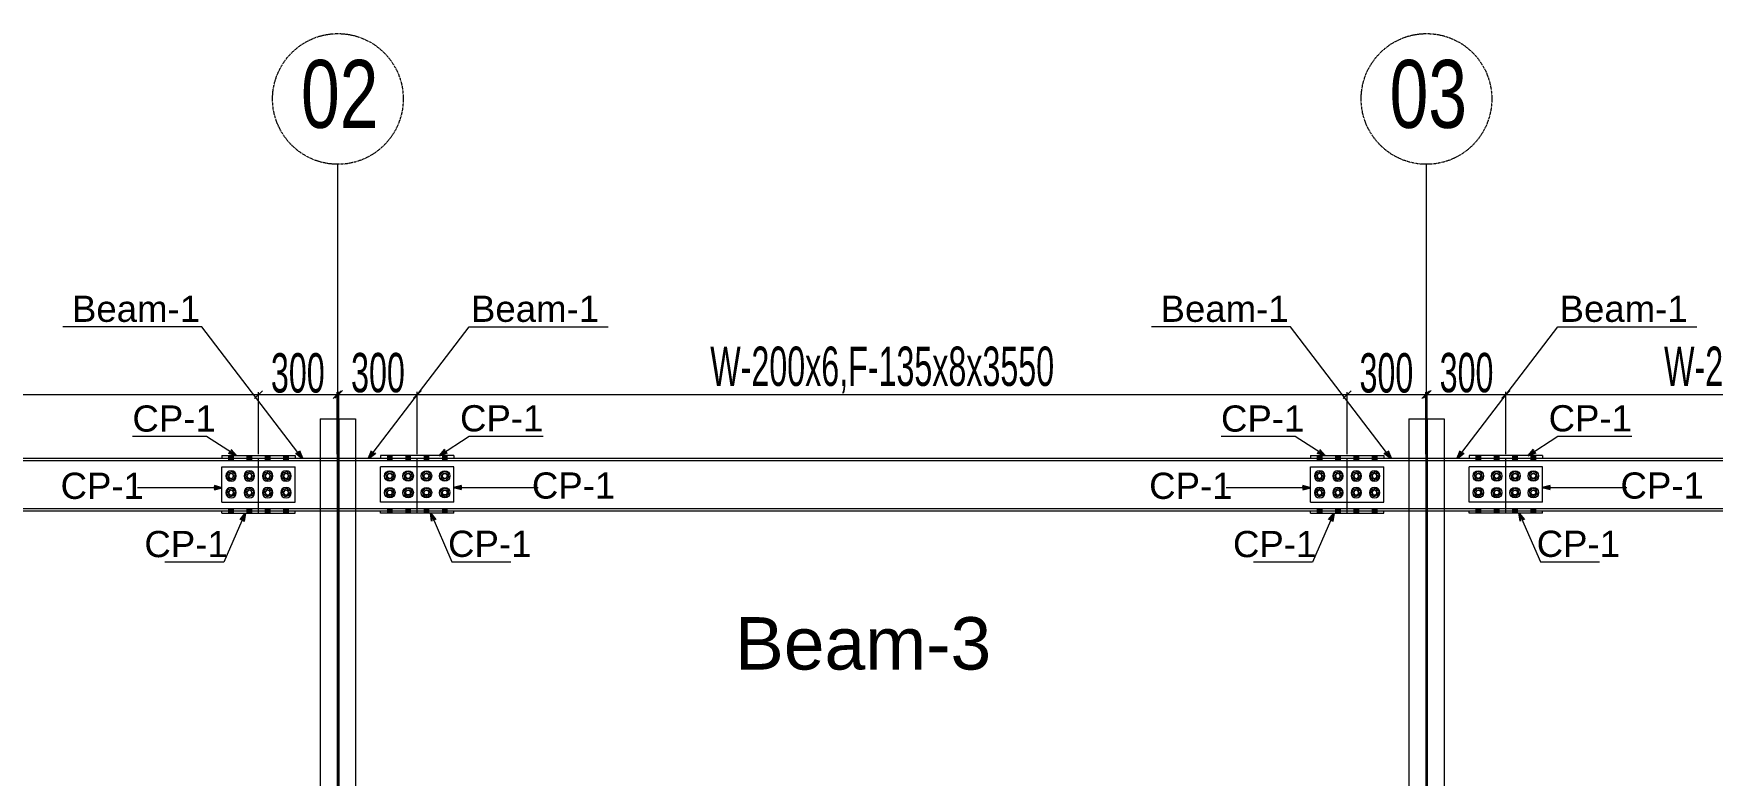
# Model space of a CAD drawing. Header units: millimetres. Extents: x -2070542 to 12330240, y -55001 to 6949969.
# Drawn here: x 1811542 to 1817952, y -45423 to -42592 of the extents above; entities that cross this region are included whole.
import ezdxf

# ---------------------------------------------------------------- set-up
doc = ezdxf.new("R2010")
doc.units = ezdxf.units.MM
doc.header["$LTSCALE"] = 0.5
doc.header["$PDMODE"] = 3
doc.linetypes.add('CENTER2', pattern=[1.125, 0.75, -0.125, 0.125, -0.125])
doc.linetypes.add('DASHDOT2', pattern=[0.5, 0.25, -0.125, 0, -0.125])
doc.layers.add('G text', color=7, linetype='Continuous')
doc.layers.add('GRIED', color=251, linetype='Continuous', lineweight=5)
doc.layers.add('steel col', color=1, linetype='Continuous', lineweight=13)
doc.styles.add('MONOTEXT', font='arial.ttf')
doc.styles.get("Standard").update_dxf_attribs({"font": 'swisscl.ttf', "width": 0.8})
doc.styles.add('style01', font='swisscl.ttf')
doc.dimstyles.new('dim40', dxfattribs={"dimtxt": 40, "dimasz": 30, "dimexe": 10, "dimexo": 15, "dimgap": 5, "dimtad": 1, "dimdec": 0, "dimzin": 0, "dimdsep": 46, "dimtxsty": 'Standard', "dimblk": 'OBLIQUE', "dimcen": 0, "dimclrd": 94, "dimclre": 94, "dimclrt": 6, "dimadec": 0, "dimazin": 0, "dimtfac": 1, "dimtdec": 0, "dimtofl": 0, "dimtmove": 0, "dimatfit": 3, "dimldrblk": 'OPEN30', "dimfxl": 100, "dimtolj": 1, "dimtzin": 0, "dimlwd": 13, "dimlwe": 13, "dimarcsym": 0})

# ---------------------------------------------------------------- blocks, each defined once
blk = doc.blocks.new('18 mm nut')
at = {"color": 1, "lineweight": 0}
blk.add_lwpolyline([(2042693.6, 1753460.5), (2042685.1, 1753445.8), (2042693.6, 1753431.1), (2042710.6, 1753431.1), (2042719.1, 1753445.8), (2042710.6, 1753460.5)], close=True, dxfattribs=at)
at = {"lineweight": 0}
blk.add_circle((2042702.1, 1753445.8), 20, dxfattribs=at)
at = {"color": 7, "linetype": 'DASHDOT2', "lineweight": 15, "ltscale": 20}
blk.add_circle((2042701.9, 1753445.6), 11, dxfattribs=at)
at = {"color": 1, "lineweight": 0}
blk.add_circle((2042702.1, 1753445.8), 9, dxfattribs=at)
blk = doc.blocks.new('erwrrw')
at = {"layer": 'steel col', "lineweight": 18}
for p, q in [((1844168.8, 59694.1), (1844168.8, 59829.1)), ((1844168.8, 59829.1), (1844448.8, 59829.1)), ((1844448.8, 59694.1), (1844448.8, 59829.1)), ((1844168.8, 59694.1), (1844448.8, 59694.1))]:
    blk.add_line(p, q, dxfattribs=at)
at = {"lineweight": 13, "extrusion": (0, 0, -1), "zscale": -1}
for p, rotation in [((-2164676.4, -2613126.1), 42.52046294639687), ((-2164746.3, -2613126.1), 42.52046294639698), ((-2164816.3, -2613126.1), 42.52046294639698), ((-2164886.3, -2613126.1), 42.52046294639687), ((-2164676.4, -2613189.6), 42.52046294639687), ((-2164746.3, -2613189.6), 42.52046294639698), ((-2164816.3, -2613189.6), 42.52046294639698), ((-2164886.3, -2613189.6), 42.52046294639687)]:
    blk.add_blockref('18 mm nut', p, dxfattribs=dict(at, rotation=rotation))
blk = doc.blocks.new('tetet')
at = {"lineweight": 13}
blk.add_line((1842239.1, 59281.1), (1842239.1, 59491.1), dxfattribs=at)
at = {"color": 6, "const_width": 22}
for points in [[(1842134.1, 59501.1), (1842134.1, 59483.1)], [(1842204.1, 59501.1), (1842204.1, 59483.1)], [(1842274.1, 59501.1), (1842274.1, 59483.1)], [(1842344.1, 59501.1), (1842344.1, 59483.1)], [(1842134.1, 59299.1), (1842134.1, 59281.1)], [(1842204.1, 59299.1), (1842204.1, 59281.1)], [(1842274.1, 59299.1), (1842274.1, 59281.1)], [(1842344.1, 59299.1), (1842344.1, 59281.1)]]:
    blk.add_lwpolyline(points, dxfattribs=at)
at = {"layer": 'steel col', "lineweight": 18}
for p, q in [((1842099.1, 59501.1), (1842379.1, 59501.1)), ((1842099.1, 59501.1), (1842099.1, 59491.1)), ((1842134.1, 59483.1), (1842134.1, 59493.1)), ((1842204.1, 59483.1), (1842204.1, 59493.1)), ((1842274.1, 59483.1), (1842274.1, 59493.1)), ((1842344.1, 59483.1), (1842344.1, 59493.1)), ((1842379.1, 59501.1), (1842379.1, 59491.1)), ((1842099.1, 59281.1), (1842099.1, 59291.1)), ((1842134.1, 59281.1), (1842134.1, 59291.1)), ((1842204.1, 59281.1), (1842204.1, 59291.1)), ((1842274.1, 59281.1), (1842274.1, 59291.1)), ((1842344.1, 59281.1), (1842344.1, 59291.1)), ((1842379.1, 59281.1), (1842379.1, 59291.1)), ((1842099.1, 59281.1), (1842379.1, 59281.1))]:
    blk.add_line(p, q, dxfattribs=at)
at = {"lineweight": 13}
blk.add_blockref('erwrrw', (-2069.7, -370.5), dxfattribs=at)
blk = doc.blocks.new('_Oblique')
at = {"color": 0, "linetype": 'ByBlock', "lineweight": -2}
blk.add_line((-0.5, -0.5), (0.5, 0.5), dxfattribs=at)
blk = doc.blocks.new('*D112')
at = {"color": 94, "lineweight": 13, "transparency": 16777216}
for p, q in [((1816862.9, -44197.8), (1816862.9, -43959)), ((1817162.9, -44197.8), (1817162.9, -43959)), ((1816862.9, -43969), (1817162.9, -43969))]:
    blk.add_line(p, q, dxfattribs=at)
at = {"layer": 'Defpoints', "color": 0, "lineweight": 13, "transparency": 16777216}
for p in [(1817162.9, -43969), (1816862.9, -44212.8), (1817162.9, -44212.8)]:
    blk.add_point(p, dxfattribs=at)
at = {"color": 94, "lineweight": 13, "transparency": 16777216, "xscale": 30, "yscale": 30, "zscale": 30, "rotation": 180}
blk.add_blockref('_Oblique', (1816862.9, -43969), dxfattribs=at)
at = {"color": 94, "lineweight": 13, "transparency": 16777216, "xscale": 30, "yscale": 30, "zscale": 30}
blk.add_blockref('_Oblique', (1817162.9, -43969), dxfattribs=at)
at = {"color": 6, "lineweight": 18, "transparency": 16777216, "insert": (1817012.9, -43887), "char_height": 150, "attachment_point": 5}
blk.add_mtext('\\A1;300', dxfattribs=at)
blk = doc.blocks.new('_Open30')
at = {"color": 0, "linetype": 'ByBlock', "lineweight": -2}
for p, q in [((-1, 0.27), (0, 0)), ((0, 0), (-1, -0.27)), ((0, 0), (-1, 0))]:
    blk.add_line(p, q, dxfattribs=at)
blk = doc.blocks.new('*D113')
at = {"color": 94, "lineweight": 13, "transparency": 16777216}
for p, q in [((1816556.9, -44197.8), (1816556.9, -43960)), ((1816856.9, -44197.8), (1816856.9, -43960)), ((1816556.9, -43970), (1816856.9, -43970))]:
    blk.add_line(p, q, dxfattribs=at)
at = {"layer": 'Defpoints', "color": 0, "lineweight": 13, "transparency": 16777216}
for p in [(1816856.9, -43970), (1816556.9, -44212.8), (1816856.9, -44212.8)]:
    blk.add_point(p, dxfattribs=at)
at = {"color": 94, "lineweight": 13, "transparency": 16777216, "xscale": 30, "yscale": 30, "zscale": 30, "rotation": 180}
blk.add_blockref('_Oblique', (1816556.9, -43970), dxfattribs=at)
at = {"color": 94, "lineweight": 13, "transparency": 16777216, "xscale": 30, "yscale": 30, "zscale": 30}
blk.add_blockref('_Oblique', (1816856.9, -43970), dxfattribs=at)
at = {"color": 6, "lineweight": 18, "transparency": 16777216, "insert": (1816706.9, -43888), "char_height": 150, "attachment_point": 5}
blk.add_mtext('\\A1;300', dxfattribs=at)
blk = doc.blocks.new('*D114')
at = {"color": 94, "lineweight": 13, "transparency": 16777216}
for p, q in [((1809258.9, -44197.8), (1809258.9, -43960)), ((1812400.9, -44197.8), (1812400.9, -43960)), ((1809258.9, -43970), (1812400.9, -43970))]:
    blk.add_line(p, q, dxfattribs=at)
at = {"layer": 'Defpoints', "color": 0, "lineweight": 13, "transparency": 16777216}
for p in [(1812400.9, -43970), (1809258.9, -44212.8), (1812400.9, -44212.8)]:
    blk.add_point(p, dxfattribs=at)
at = {"color": 94, "lineweight": 13, "transparency": 16777216, "xscale": 30, "yscale": 30, "zscale": 30, "rotation": 180}
blk.add_blockref('_Oblique', (1809258.9, -43970), dxfattribs=at)
at = {"color": 94, "lineweight": 13, "transparency": 16777216, "xscale": 30, "yscale": 30, "zscale": 30}
blk.add_blockref('_Oblique', (1812400.9, -43970), dxfattribs=at)
at = {"color": 6, "lineweight": 18, "transparency": 16777216, "insert": (1810829.9, -43875.7), "char_height": 150, "attachment_point": 5}
blk.add_mtext('\\A1;W-200x6,F-135x8x3142', dxfattribs=at)
blk = doc.blocks.new('*D115')
at = {"color": 94, "lineweight": 13, "transparency": 16777216}
for p, q in [((1812706.9, -44197.8), (1812706.9, -43959)), ((1813006.9, -44197.8), (1813006.9, -43959)), ((1812706.9, -43969), (1813006.9, -43969))]:
    blk.add_line(p, q, dxfattribs=at)
at = {"layer": 'Defpoints', "color": 0, "lineweight": 13, "transparency": 16777216}
for p in [(1813006.9, -43969), (1812706.9, -44212.8), (1813006.9, -44212.8)]:
    blk.add_point(p, dxfattribs=at)
at = {"color": 94, "lineweight": 13, "transparency": 16777216, "xscale": 30, "yscale": 30, "zscale": 30, "rotation": 180}
blk.add_blockref('_Oblique', (1812706.9, -43969), dxfattribs=at)
at = {"color": 94, "lineweight": 13, "transparency": 16777216, "xscale": 30, "yscale": 30, "zscale": 30}
blk.add_blockref('_Oblique', (1813006.9, -43969), dxfattribs=at)
at = {"color": 6, "lineweight": 18, "transparency": 16777216, "insert": (1812856.9, -43887), "char_height": 150, "attachment_point": 5}
blk.add_mtext('\\A1;300', dxfattribs=at)
blk = doc.blocks.new('*D116')
at = {"color": 94, "lineweight": 13, "transparency": 16777216}
for p, q in [((1812400.9, -44197.8), (1812400.9, -43960)), ((1812700.9, -44197.8), (1812700.9, -43960)), ((1812400.9, -43970), (1812700.9, -43970))]:
    blk.add_line(p, q, dxfattribs=at)
at = {"layer": 'Defpoints', "color": 0, "lineweight": 13, "transparency": 16777216}
for p in [(1812700.9, -43970), (1812400.9, -44212.8), (1812700.9, -44212.8)]:
    blk.add_point(p, dxfattribs=at)
at = {"color": 94, "lineweight": 13, "transparency": 16777216, "xscale": 30, "yscale": 30, "zscale": 30, "rotation": 180}
blk.add_blockref('_Oblique', (1812400.9, -43970), dxfattribs=at)
at = {"color": 94, "lineweight": 13, "transparency": 16777216, "xscale": 30, "yscale": 30, "zscale": 30}
blk.add_blockref('_Oblique', (1812700.9, -43970), dxfattribs=at)
at = {"color": 6, "lineweight": 18, "transparency": 16777216, "insert": (1812550.9, -43888), "char_height": 150, "attachment_point": 5}
blk.add_mtext('\\A1;300', dxfattribs=at)
blk = doc.blocks.new('*D122')
at = {"color": 94, "lineweight": 13, "transparency": 16777216}
for p, q in [((1813006.9, -44197.8), (1813006.9, -43960)), ((1816556.9, -44197.8), (1816556.9, -43960)), ((1813006.9, -43970), (1816556.9, -43970))]:
    blk.add_line(p, q, dxfattribs=at)
at = {"layer": 'Defpoints', "color": 0, "lineweight": 13, "transparency": 16777216}
for p in [(1816556.9, -43970), (1813006.9, -44212.8), (1816556.9, -44212.8)]:
    blk.add_point(p, dxfattribs=at)
at = {"color": 94, "lineweight": 13, "transparency": 16777216, "xscale": 30, "yscale": 30, "zscale": 30, "rotation": 180}
blk.add_blockref('_Oblique', (1813006.9, -43970), dxfattribs=at)
at = {"color": 94, "lineweight": 13, "transparency": 16777216, "xscale": 30, "yscale": 30, "zscale": 30}
blk.add_blockref('_Oblique', (1816556.9, -43970), dxfattribs=at)
at = {"color": 6, "lineweight": 18, "transparency": 16777216, "insert": (1814781.9, -43875.7), "char_height": 150, "attachment_point": 5}
blk.add_mtext('\\A1;W-200x6,F-135x8x3550', dxfattribs=at)
blk = doc.blocks.new('*D123')
at = {"color": 94, "lineweight": 13, "transparency": 16777216}
for p, q in [((1817162.9, -44197.8), (1817162.9, -43960)), ((1819683.9, -44197.8), (1819683.9, -43960)), ((1817162.9, -43970), (1819683.9, -43970))]:
    blk.add_line(p, q, dxfattribs=at)
at = {"layer": 'Defpoints', "color": 0, "lineweight": 13, "transparency": 16777216}
for p in [(1819683.9, -43970), (1817162.9, -44212.8), (1819683.9, -44212.8)]:
    blk.add_point(p, dxfattribs=at)
at = {"color": 94, "lineweight": 13, "transparency": 16777216, "xscale": 30, "yscale": 30, "zscale": 30, "rotation": 180}
blk.add_blockref('_Oblique', (1817162.9, -43970), dxfattribs=at)
at = {"color": 94, "lineweight": 13, "transparency": 16777216, "xscale": 30, "yscale": 30, "zscale": 30}
blk.add_blockref('_Oblique', (1819683.9, -43970), dxfattribs=at)
at = {"color": 6, "lineweight": 18, "transparency": 16777216, "insert": (1818423.4, -43875.7), "char_height": 150, "attachment_point": 5}
blk.add_mtext('\\A1;W-200x6,F-135x8x2521', dxfattribs=at)

msp = doc.modelspace()

# ---------------------------------------------------------------- linework, layer by layer
at = {"lineweight": 13}
for p, q in [((1812703.9, -46628.7), (1812703.9, -43091)), ((1816859.9, -46628.7), (1816859.9, -43091)), ((1812636.4, -44062.8), (1812771.4, -44062.8)), ((1812700.9, -44062.8), (1812700.9, -46603.7)), ((1812703.9, -44035.7), (1812703.9, -46603.7)), ((1812703.9, -44035.7), (1812703.9, -46603.7)), ((1812706.9, -44062.8), (1812706.9, -46603.7)), ((1816792.4, -44062.8), (1816927.4, -44062.8)), ((1816856.9, -44062.8), (1816856.9, -46603.7)), ((1816859.9, -44035.7), (1816859.9, -46603.7)), ((1816859.9, -44035.7), (1816859.9, -46603.7)), ((1816862.9, -44062.8), (1816862.9, -46603.7))]:
    msp.add_line(p, q, dxfattribs=at)
at = {"layer": 'GRIED', "linetype": 'CENTER2', "ltscale": 30}
for centre in [(1812703.9, -42841.7), (1816859.9, -42841.7)]:
    msp.add_circle(centre, 249.4, dxfattribs=at)
at = {"layer": 'steel col', "lineweight": 18}
for p, q in [((1812636.4, -44062.8), (1812636.4, -46603.7)), ((1812636.4, -44062.8), (1812771.4, -44062.8)), ((1812771.4, -44062.8), (1812771.4, -46603.7)), ((1816792.4, -44062.8), (1816792.4, -46603.7)), ((1816792.4, -44062.8), (1816927.4, -44062.8)), ((1816927.4, -44062.8), (1816927.4, -46603.7)), ((1808955.9, -44212.8), (1833578.9, -44212.8)), ((1808955.9, -44220.8), (1833578.9, -44220.8)), ((1808955.9, -44404.8), (1833578.9, -44404.8)), ((1808955.9, -44412.8), (1833578.9, -44412.8))]:
    msp.add_line(p, q, dxfattribs=at)

# ---------------------------------------------------------------- block references
at = {"lineweight": 13}
for p in [(-29838.2, -103703.9), (-25682.2, -103703.9)]:
    msp.add_blockref('tetet', p, dxfattribs=at)
at = {"lineweight": 13, "xscale": -1}
for p in [(3655246, -103703.9), (3659402, -103703.9)]:
    msp.add_blockref('tetet', p, dxfattribs=at)

# ---------------------------------------------------------------- texts
at = {"color": 7, "lineweight": 13, "width": 2025.961, "style": 'MONOTEXT'}
for s, insert, char_height, attachment_point in [('Beam-1', (1811688.6, -43693.8), 100, 7), ('Beam-1', (1813701.1, -43693.8), 100, 9), ('Beam-1', (1815844.6, -43693.8), 100, 7), ('Beam-1', (1817857.1, -43693.8), 100, 9), ('CP-1', (1811919.4, -44112.7), 100, 7), ('CP-1', (1813488.4, -44111.7), 100, 9), ('CP-1', (1816075.4, -44112.7), 100, 7), ('CP-1', (1817644.4, -44111.7), 100, 9), ('CP-1', (1811645.1, -44369.3), 100, 7), ('CP-1', (1813762.7, -44368.3), 100, 9), ('CP-1', (1815801.1, -44369.3), 100, 7), ('CP-1', (1817918.7, -44368.3), 100, 9), ('CP-1', (1811965.1, -44591.6), 100, 7), ('CP-1', (1813442.7, -44590.6), 100, 9), ('CP-1', (1816121.1, -44591.6), 100, 7), ('CP-1', (1817598.7, -44590.6), 100, 9), ('Beam-3', (1815198.1, -45022), 200, 9)]:
    msp.add_mtext(s, dxfattribs=dict(at, insert=insert, char_height=char_height, attachment_point=attachment_point))
at = {"layer": 'G text', "linetype": 'Continuous', "style": 'style01'}
for s, p in [('02', (1812563.1, -42952.1, -88.8)), ('03', (1816719.1, -42952.1, -88.8))]:
    msp.add_text(s, height=259.15, dxfattribs=at).set_placement(p)

# ---------------------------------------------------------------- dimensions: what is measured, and where the dimension line sits
at = {"lineweight": 18}
for base, p1, p2, picture, middle in [((1812400.9, -43970), (1809258.9, -44212.8), (1812400.9, -44212.8), '*D114', (1810829.9, -43875.7)), ((1816556.9, -43970), (1813006.9, -44212.8), (1816556.9, -44212.8), '*D122', (1814781.9, -43875.7)), ((1819683.9, -43970), (1817162.9, -44212.8), (1819683.9, -44212.8), '*D123', (1818423.4, -43875.7))]:
    dim = msp.add_linear_dim(base=base, p1=p1, p2=p2, text='W-200x6,F-135x8x<>', dimstyle='dim40', override={"dimtxt": 150}, dxfattribs=at)
    dim.commit()
    dim.dimension.update_dxf_attribs({"geometry": picture, "text_midpoint": middle})
for base, p1, p2, picture, middle in [((1812700.9, -43970), (1812400.9, -44212.8), (1812700.9, -44212.8), '*D116', (1812550.9, -43888)), ((1813006.9, -43969), (1812706.9, -44212.8), (1813006.9, -44212.8), '*D115', (1812856.9, -43887)), ((1816856.9, -43970), (1816556.9, -44212.8), (1816856.9, -44212.8), '*D113', (1816706.9, -43888)), ((1817162.9, -43969), (1816862.9, -44212.8), (1817162.9, -44212.8), '*D112', (1817012.9, -43887))]:
    dim = msp.add_linear_dim(base=base, p1=p1, p2=p2, dimstyle='dim40', override={"dimtxt": 150}, dxfattribs=at)
    dim.commit()
    dim.dimension.update_dxf_attribs({"geometry": picture, "text_midpoint": middle})

# ---------------------------------------------------------------- leaders
at = {"lineweight": 13}
for points in [[(1812567.5, -44212.8), (1812184.8, -43711), (1811653.6, -43711)], [(1812822.2, -44212.8), (1813205, -43711), (1813736.2, -43711)], [(1816723.5, -44212.8), (1816340.8, -43711), (1815809.6, -43711)], [(1816978.2, -44212.8), (1817361, -43711), (1817892.2, -43711)], [(1812315.9, -44202.8), (1812202.8, -44129.9), (1811919.8, -44129.9)], [(1813091.9, -44201.8), (1813205, -44128.9), (1813488, -44128.9)], [(1816471.9, -44202.8), (1816358.8, -44129.9), (1816075.8, -44129.9)], [(1817247.9, -44201.8), (1817361, -44128.9), (1817644, -44128.9)], [(1812260.9, -44325.3), (1811938.8, -44325.3)], [(1813146.9, -44324.3), (1813469, -44324.3)], [(1816416.9, -44325.3), (1816094.8, -44325.3)], [(1817302.9, -44324.3), (1817625, -44324.3)], [(1812349.6, -44422.8), (1812268.4, -44609.6), (1812043.7, -44609.6)], [(1813058.1, -44421.8), (1813139.4, -44608.6), (1813364.1, -44608.6)], [(1816505.6, -44422.8), (1816424.4, -44609.6), (1816199.7, -44609.6)], [(1817214.1, -44421.8), (1817295.4, -44608.6), (1817520.1, -44608.6)]]:
    msp.add_leader(points, dimstyle='dim40', override={"dimgap": 5, "dimtad": 0}, dxfattribs=at)

doc.saveas('drawing.dxf')
